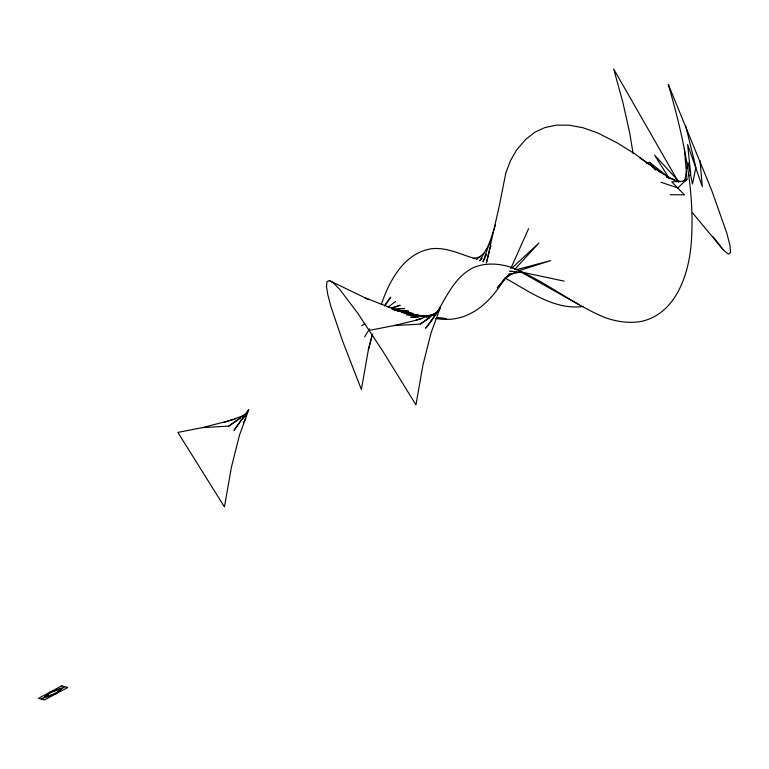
<?xml version="1.0" encoding="UTF-8"?>
<svg xmlns="http://www.w3.org/2000/svg" width="769" height="769" viewBox="0 0 769 769"><rect width="100%" height="100%" fill="white"/><g stroke="black" fill="none" stroke-linecap="round" stroke-linejoin="round"><path stroke-width="1.15" d="M372.148 334.813L368.37 349.732L361.382 389.556L342.522 340.869L330.881 306.437L327.777 294.585L326.489 286.318L327.017 281.637L329.382 280.56L368.659 299.564L364.804 297.776L398.4 310.763L414.231 314.848L394.843 309.59L419.393 315.742M686.371 171.785L684.708 181.08L683.074 181.984M686.996 168.305L687.621 164.826M489.42 251.444L486.364 262.95L499.331 205.679L505.819 172.977L510.501 160.606L516.624 149.974L526.015 139.102L534.849 132.239L545.01 127.548L556.439 125.155L569.079 125.174L582.883 127.731L597.782 132.95L617.843 143.255L634.569 153.723L660.975 172.65L674.451 180.398M490.026 249.137L490.939 245.686M368.37 349.732L372.657 334.015M245.897 415.616L245.647 416.385M495.601 224.702L483.038 261.902L486.575 254.328M248.723 409.81L234.064 430.275L248.723 409.81L239.563 434.927L231.44 467.062L224.442 506.886L177.879 432.428L202.324 427.622L235.045 419.23M381.27 304.495C389.393 280.877 403.59 253.78 430.505 248.906C446.539 246.551 460.785 254.75 475.684 258.72M243.735 421.729L243.331 422.71M510.799 268.487L528.601 228.653M490.161 242.37L479.721 260.816L482.182 258.259M364.65 336.86L369.591 328.815M384.625 305.956L390.719 297.228L384.625 305.61M244.129 417.394L243.677 418.019M437.821 311.618L425.565 328.248C442.934 309.244 448.721 280.445 472.829 267.891C484.979 262.527 498.523 263.296 510.962 267.256C544.356 280.224 572.261 304.168 605.491 317.751C617.036 321.721 629.369 323.595 641.49 321.384C674.884 313.915 687.919 276.802 690.937 246.464C695.887 191.51 683.324 136.815 668.271 84.321L711.71 190.385L726.686 232.776L730.002 245.513L730.55 252.617L728.33 254.116L723.418 250.079L692.667 212.984M245.042 415.106L246.993 412.722L228.845 426.113L202.324 427.622M508.088 275.667L497.178 288.077L504.349 279.147C489.257 304.063 467.081 324.085 435.802 318.472M514.624 269.506L538.896 243.091L512.048 267.958M683.112 181.619L685.66 179.158M689.053 175.88L690.745 174.246L687.611 144.514L702.328 186.627L700.03 160.702M684.372 148.773L686.957 179.283L677.864 187.905L660.994 182.272M505.204 278.349L507.79 275.956M476.415 259.701L484.518 252.578M686.957 179.283L684.708 181.08L671.741 181.888L684.477 194.865L670.308 194.692M361.853 325.796L364.641 323.682M388.105 307.148L395.564 301.486M369.38 330.401L393.824 325.595L420.345 324.095L438.493 310.695L440.214 307.783L431.063 332.9L422.931 365.035L415.942 404.859L383.02 351.5L357.623 313.031L339.754 289.404L333.631 283.136L329.382 280.56M228.845 426.113L240.274 418.346M420.345 324.095L429.871 317.616M432.726 315.674L435.59 313.733M506.454 277.176L514.365 272.812M511.289 273.418L508.261 274.533L520.863 271.947L579.076 304.755M392.555 307.994L400.178 305.235L391.334 307.956M393.824 325.595L415.404 320.433L436.542 313.079M223.904 422.46L243.927 415.491M646.479 163.364L649.603 162.317L669.27 177.85M518.45 270.832L550.739 260.585L516.124 269.775M415.404 320.433L422.085 318.491M426.545 317.203L429.89 316.232M473.127 258.547L480.067 256.913M395.295 309.494L399.938 308.994M402.254 308.734L404.571 308.484L392.882 309.196M431.986 315.175L410.733 317.27L418.97 316.886M583.517 306.418C554.372 310.513 529.12 291.182 504.916 277.955M436.984 318.01L446.395 318.549L437.148 318.001M398.429 310.628L408.743 311.234L395.074 309.888M516.422 271.659L509.76 271.236L524.4 272.678M427.276 315.982L406.34 314.608L416.654 315.732M397.583 310.945L412.703 313.473L392.075 309.388M425.738 316.501L402.225 312.435L413.732 314.8M416.029 315.28L418.336 315.751M519.671 271.678L564.129 281.137M394.43 310.07L415.279 314.944L392.738 309.196L414.28 314.944M680.113 181.686L666.108 176.803L670.27 178.821M639.558 157.703L660.975 172.65M678.643 182.243L676.835 179.254L654.544 155.107L667.723 176.034M723.418 250.079L713.228 236.814M649.603 162.317L655.284 170.026M676.835 179.254L613.7 69.018L622.928 102.565L629.801 133.47L633.098 153.502M685.554 125.357L695.887 167.44L692.494 184.002L688.044 162.499M245.59 418.278A10.651 1.836 -67.6 0 1 244.946 420.191M45.131 696.781L47.342 696.752A10.458 1.634 -26.5 0 0 51.158 695.349L58.463 691.456A10.458 1.634 -26.5 0 0 60.732 689.62L60.905 688.774L58.877 689.091A10.458 1.634 -26.5 0 0 55.06 690.495L47.755 694.388A10.458 1.634 -26.5 0 0 45.486 696.233L45.131 696.781M50.139 692.09L47.611 694.878L41.42 699.146L50.331 695.099L56.079 693.753L58.723 690.85L64.798 686.698L55.868 690.697L50.139 692.09M61.828 685.861L38.45 698.319L44.391 699.982L67.768 687.524L61.828 685.861"/></g></svg>
